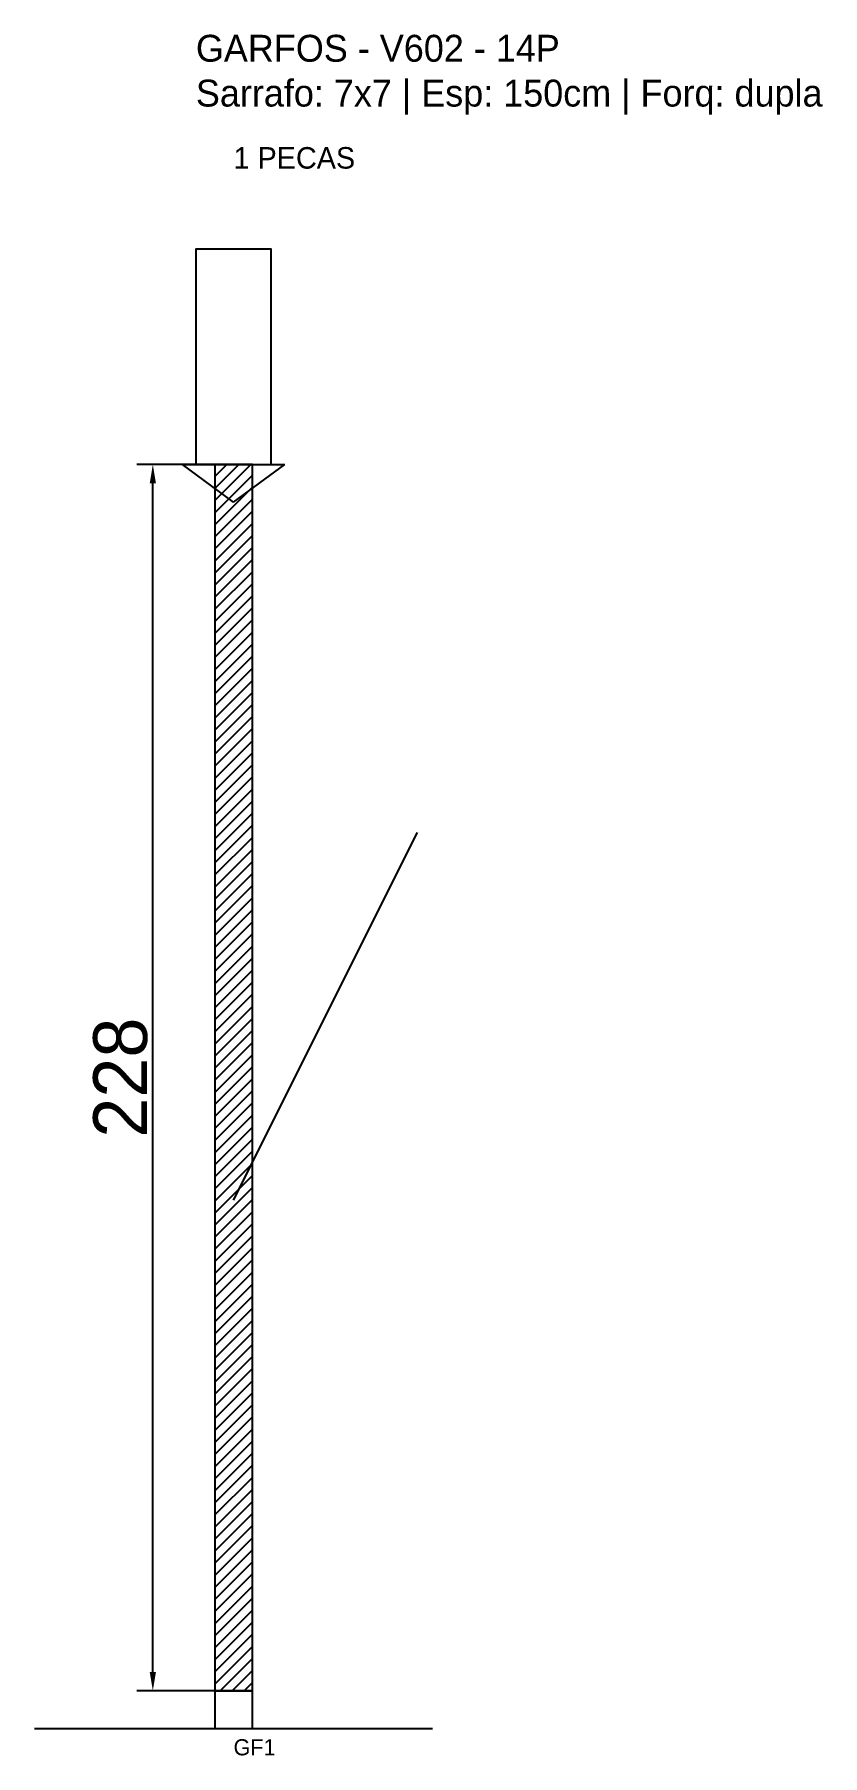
# Model space of a CAD drawing. Header units: metres. Extents: x -30 to 116, y -12 to 308.
import ezdxf

# ---------------------------------------------------------------- set-up
doc = ezdxf.new("R2010")
doc.units = ezdxf.units.M
for name, color, linetype in [('BARRA_ANCORAGEM', 1, 'Continuous'), ('COTA', 241, 'Continuous'), ('GARFOS OK', 3, 'Continuous'), ('NOME DA VIGA', 6, 'Continuous'), ('SARR_7x7', 40, 'Continuous'), ('VIGAS', 3, 'Continuous')]:
    doc.layers.add(name, color=color, linetype=linetype)
doc.dimstyles.new('EZ DXF', dxfattribs={"dimtxt": 10, "dimasz": 3.5, "dimexe": 3, "dimexo": 1.5, "dimgap": 1, "dimtad": 1, "dimdec": 1, "dimdsep": 46, "dimcen": 2.5, "dimazin": 3, "dimtfac": 1, "dimtmove": 0, "dimatfit": 3})

msp = doc.modelspace()

# ---------------------------------------------------------------- hatches: boundary and pattern name
at = {"layer": 'COTA'}
h = msp.add_hatch(dxfattribs=at)
h.set_pattern_fill('ANSI31', scale=0.5)
h.paths.add_polyline_path([(3.5, 0), (10.5, 0), (10.5, 228), (3.5, 228)])

# ---------------------------------------------------------------- linework, layer by layer
at = {"layer": 'BARRA_ANCORAGEM'}
msp.add_line((7, 91.2), (41.2, 159.6), dxfattribs=at)
at = {"layer": 'GARFOS OK'}
for p, q in [((7, 221), (-2.5, 228)), ((-2.5, 228), (16.5, 228)), ((7, 221), (16.5, 228))]:
    msp.add_line(p, q, dxfattribs=at)
at = {"layer": 'GARFOS OK', "linetype": 'CONTINUOUS'}
msp.add_line((-30, -7), (44, -7), dxfattribs=at)
at = {"layer": 'GARFOS OK'}
msp.add_lwpolyline([(3.5, 0), (10.5, 0), (10.5, 228), (3.5, 228), (3.5, 0)], dxfattribs=at)
at = {"layer": 'SARR_7x7'}
msp.add_lwpolyline([(3.5, -7), (10.5, -7), (10.5, 0), (3.5, 0), (3.5, -7)], dxfattribs=at)
at = {"layer": 'VIGAS'}
msp.add_lwpolyline([(0, 228), (14, 228), (14, 268), (0, 268), (0, 228)], dxfattribs=at)

# ---------------------------------------------------------------- texts
at = {"layer": 'NOME DA VIGA'}
for s, height, p in [('1 PECAS', 4, (7, 283)), ('GF1', 3, (7, -12))]:
    msp.add_text(s, height=height, dxfattribs=at).set_placement(p)
at = {"layer": 'NOME DA VIGA', "insert": (0, 293), "char_height": 5, "attachment_point": 7}
msp.add_mtext('GARFOS - V602 - 14P\\PSarrafo: 7x7 | Esp: 150cm | Forq: dupla', dxfattribs=at)

# ---------------------------------------------------------------- dimensions: what is measured, and where the dimension line sits
at = {"layer": 'COTA'}
msp.add_linear_dim(base=(-8, 0), p1=(7, 0), p2=(7, 228), angle=90, dimstyle='EZ DXF', dxfattribs=at).render()

doc.saveas('drawing.dxf')
